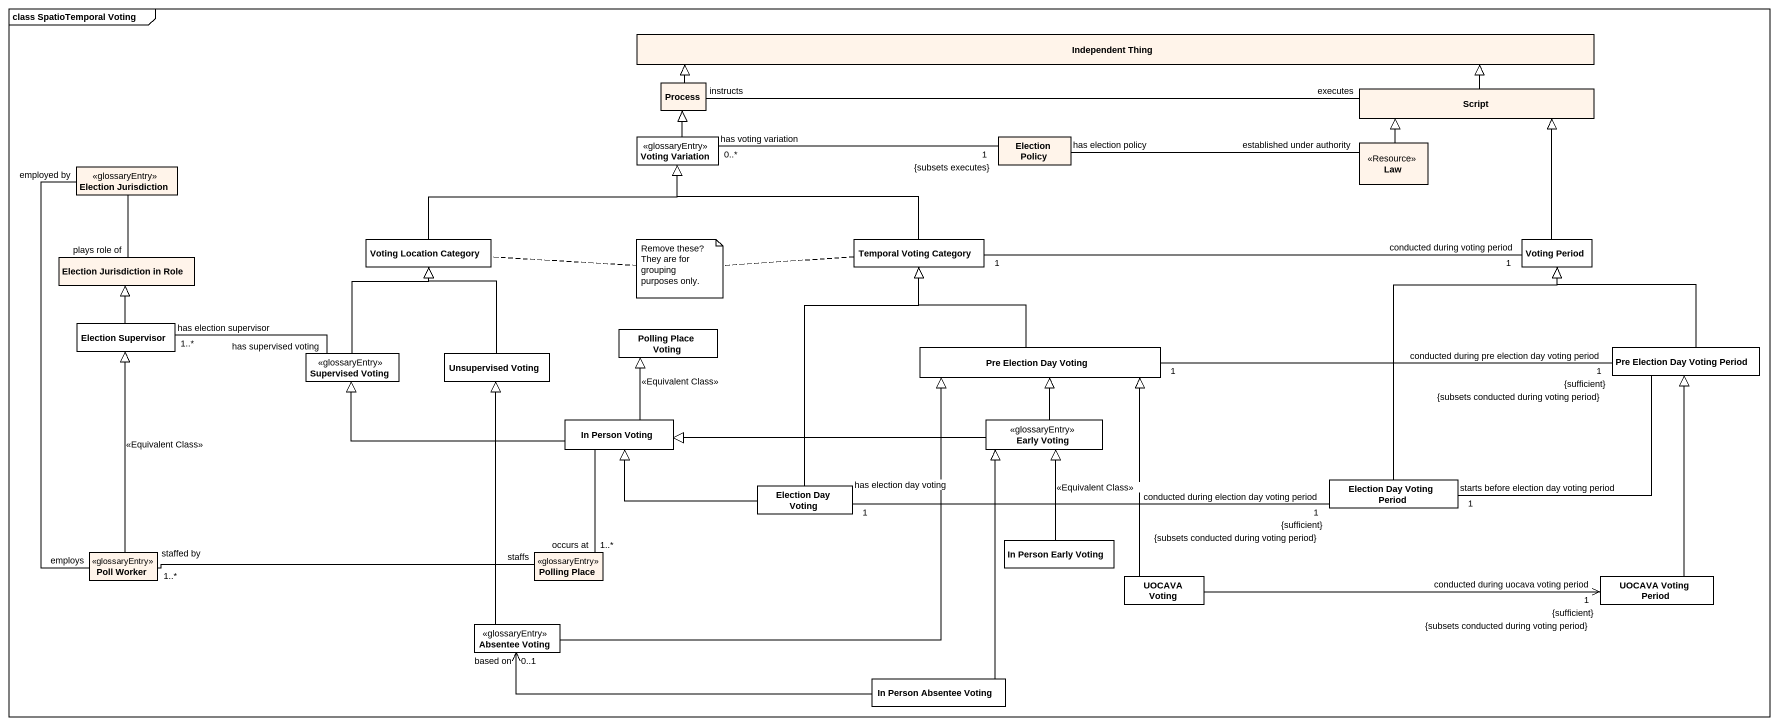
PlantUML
@startuml
mainframe class SpatioTemporal Voting
hide circle
hide empty members
class "Independent Thing" as Independent_Thing #FFF4EA
class "Process" as Process_ #FFF4EA
class Script #FFF4EA
class "Voting Variation" as Voting_Variation <<glossaryEntry>>
class "Election Policy" as Election_Policy #FFF4EA
class Law <<Resource>> #FFF4EA
class "Election Jurisdiction" as Election_Jurisdiction <<glossaryEntry>> #FFF4EA
class "Voting Location Category" as Voting_Location_Category
class "Temporal Voting Category" as Temporal_Voting_Category
class "Voting Period" as Voting_Period
class "Election Jurisdiction in Role" as Election_Jurisdiction_in #FFF4EA
class "Election Supervisor" as Election_Supervisor
class "Supervised Voting" as Supervised_Voting <<glossaryEntry>>
class "Unsupervised Voting" as Unsupervised_Voting
class "Polling Place Voting" as Polling_Place_Voting
class "Pre Election Day Voting" as Pre_Election_Day_Voting
class "Pre Election Day Voting Period" as Pre_Election_Day_Voting_2
class "In Person Voting" as In_Person_Voting
class "Early Voting" as Early_Voting <<glossaryEntry>>
class "Election Day Voting" as Election_Day_Voting
class "Election Day Voting Period" as Election_Day_Voting_Period
class "Poll Worker" as Poll_Worker <<glossaryEntry>> #FFF4EA
class "Polling Place" as Polling_Place <<glossaryEntry>> #FFF4EA
class "In Person Early Voting" as In_Person_Early_Voting
class "UOCAVA Voting" as UOCAVA_Voting
class "UOCAVA Voting Period" as UOCAVA_Voting_Period
class "Absentee Voting" as Absentee_Voting <<glossaryEntry>>
class "In Person Absentee Voting" as In_Person_Absentee_Voting
Process_ -right-|> Independent_Thing
Process_ "instructs" -right- "executes" Script
Script -left-|> Independent_Thing
Voting_Variation -up-|> Process_
Election_Policy "1\n{subsets executes}" -left- "has voting variation\n0..*" Voting_Variation
Election_Policy "has election policy" -right- "established under authority" Law
Law -up-|> Script
Election_Jurisdiction -- "plays role of" Election_Jurisdiction_in
Election_Jurisdiction "employed by" -- "employs" Poll_Worker
Voting_Location_Category -right-|> Voting_Variation
Temporal_Voting_Category -left-|> Voting_Variation
Temporal_Voting_Category "1" -right- "1\nconducted during voting period" Voting_Period
Voting_Period -up-|> Script
Election_Supervisor -up-|> Election_Jurisdiction_in
Supervised_Voting -up-|> Voting_Location_Category
Supervised_Voting "has supervised voting" -left- "has election supervisor\n1..*" Election_Supervisor
Unsupervised_Voting -up-|> Voting_Location_Category
Pre_Election_Day_Voting -up-|> Temporal_Voting_Category
Pre_Election_Day_Voting "1" -right- "1\n{subsets conducted during voting period}\nconducted during pre election day voting period\n{sufficient}" Pre_Election_Day_Voting_2
Pre_Election_Day_Voting_2 -up-|> Voting_Period
In_Person_Voting -left-|> Supervised_Voting
In_Person_Voting -up-|> Polling_Place_Voting : <<Equivalent Class>>
In_Person_Voting -- "1..*\noccurs at" Polling_Place
Early_Voting -up-|> Pre_Election_Day_Voting
Early_Voting -left-|> In_Person_Voting
Election_Day_Voting -up-|> Temporal_Voting_Category
Election_Day_Voting -left-|> In_Person_Voting
Election_Day_Voting "1\nhas election day voting" -right- "1\n{subsets conducted during voting period}\n{sufficient}\nconducted during election day voting period" Election_Day_Voting_Period
Election_Day_Voting_Period -up-|> Voting_Period
Election_Day_Voting_Period "starts before election day voting period\n1" -right- Pre_Election_Day_Voting_2
Poll_Worker -up-|> Election_Supervisor : <<Equivalent Class>>
Poll_Worker "staffed by\n1..*" -right- "staffs" Polling_Place
In_Person_Early_Voting -up-|> Early_Voting : <<Equivalent Class>>
UOCAVA_Voting -up-|> Pre_Election_Day_Voting
UOCAVA_Voting -right-> "conducted during uocava voting period\n1\n{subsets conducted during voting period}\n{sufficient}" UOCAVA_Voting_Period
UOCAVA_Voting_Period -up-|> Pre_Election_Day_Voting_2
Absentee_Voting -up-|> Unsupervised_Voting
Absentee_Voting -right-|> Pre_Election_Day_Voting
In_Person_Absentee_Voting -up-|> Early_Voting
In_Person_Absentee_Voting -left-> "based on\n0..1" Absentee_Voting
note as N1
  Remove these? They are for grouping purposes only.
end note
N1 .. Temporal_Voting_Category
N1 .. Voting_Location_Category
@enduml
